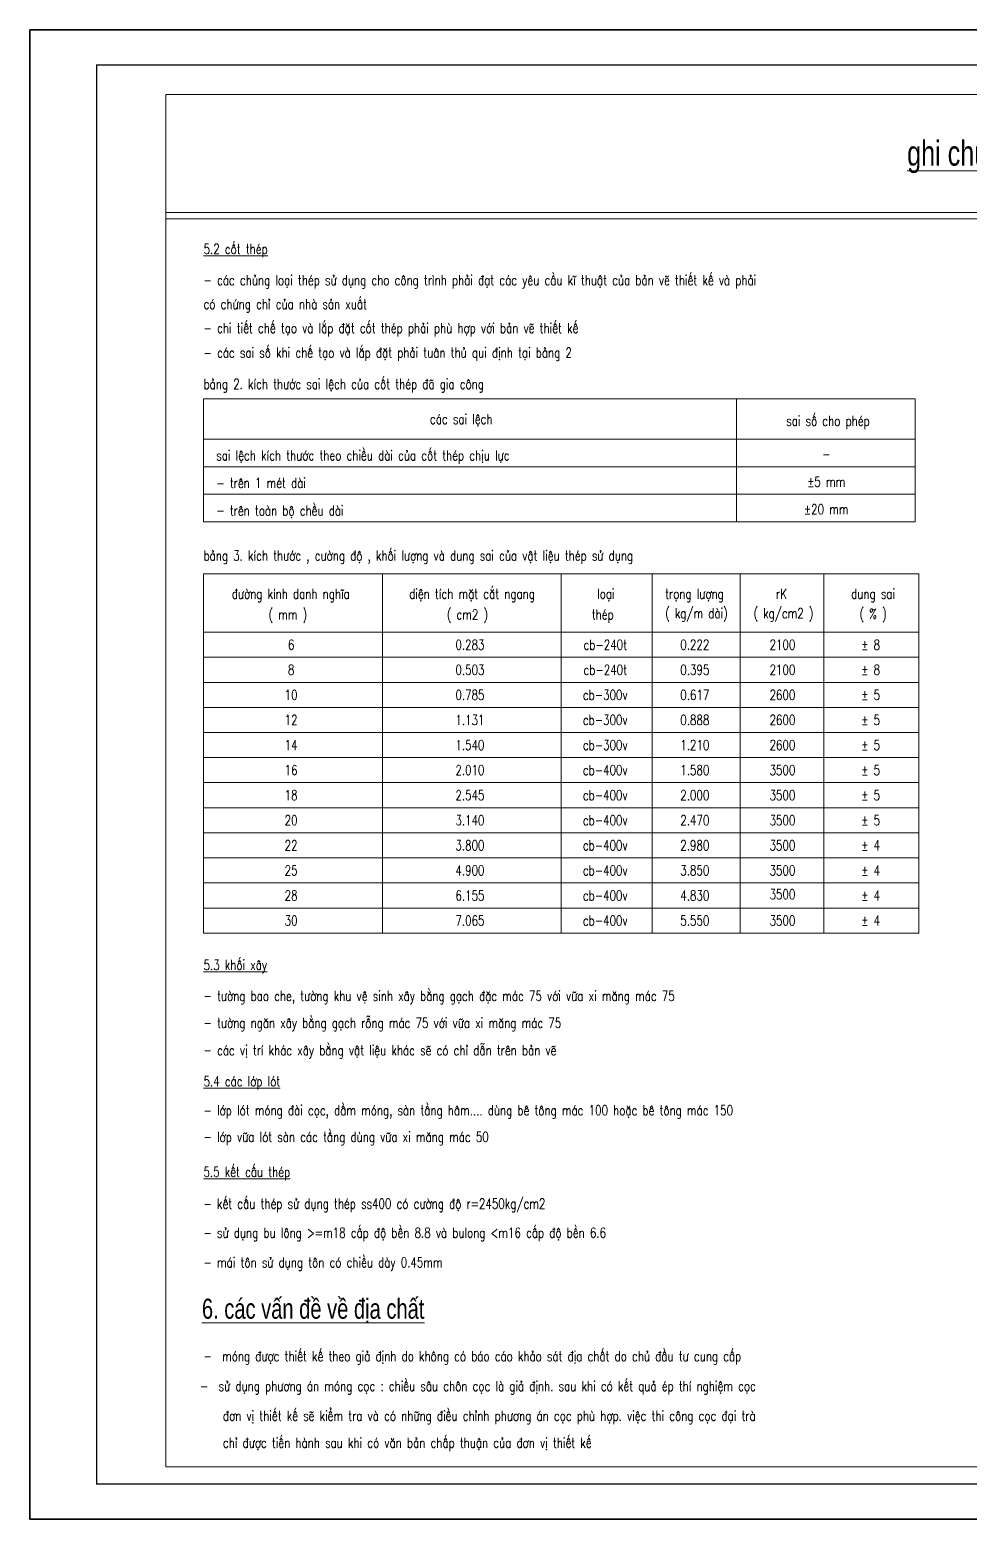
# Model space of a CAD drawing. Extents: x -2098986 to 943, y -1296280 to 73591.
# Drawn here: x -1743236 to -1724495, y -1047355 to -1017655 of the extents above; entities that cross this region are included whole.
import ezdxf
from ezdxf.enums import TextEntityAlignment as Align

# ---------------------------------------------------------------- set-up
doc = ezdxf.new("R2010")
doc.units = 0
doc.header["$LTSCALE"] = 150
for name, color, linetype, lineweight in [('05.Text', 253, 'Continuous', 18), ('11.Khung bo', 32, 'Continuous', 50), ('12.Khung', 36, 'Continuous', 25), ('LS-TEXT', 60, 'Continuous', 20), ('LS-THAY', 7, 'Continuous', 20)]:
    doc.layers.add(name, color=color, linetype=linetype, lineweight=lineweight)
doc.layers.add('Tpl_Bound', color=1, linetype='Continuous', plot=False)
doc.styles.add('KCVN-LEADER', font='vnromadi.shx', dxfattribs={"width": 0.7, "height": 4})
doc.styles.add('vnsimpli', font='vnsimli.shx', dxfattribs={"width": 0.75})

# ---------------------------------------------------------------- blocks, each defined once
blk = doc.blocks.new('100')
at = {"layer": '11.Khung bo', "const_width": 26.7}
blk.add_lwpolyline([(1860913, -945240), (1860913, -916940), (1896063, -916940), (1896063, -945240)], close=True, dxfattribs=at)
blk.add_lwpolyline([(1860913, -945240), (1860913, -916940), (1896063, -916940), (1896063, -945240)], close=True, dxfattribs=at)
blk.add_lwpolyline([(1860913, -945240), (1860913, -916940), (1896063, -916940), (1896063, -945240)], close=True, dxfattribs=at)
at = {"layer": '12.Khung'}
blk.add_lwpolyline([(1901579, -945940), (1901579, -916240), (1859580, -916240), (1859580, -945940)], close=True, dxfattribs=at)
blk.add_lwpolyline([(1901579, -945940), (1901579, -916240), (1859580, -916240), (1859580, -945940)], close=True, dxfattribs=at)
blk.add_lwpolyline([(1901579, -945940), (1901579, -916240), (1859580, -916240), (1859580, -945940)], close=True, dxfattribs=at)

msp = doc.modelspace()

# ---------------------------------------------------------------- linework, layer by layer
at = {"layer": 'LS-THAY'}
for p, q in [((-1740520.2, -1021297), (-1707630.7, -1021297)), ((-1740520.2, -1021427.1), (-1707630.7, -1021427.1)), ((-1739769.6, -1025017.4), (-1725572.7, -1025017.4)), ((-1739769.6, -1025017.4), (-1739769.6, -1027467.4)), ((-1729137.1, -1025017.4), (-1729137.1, -1027467.4)), ((-1725572.7, -1025017.4), (-1725572.7, -1027467.4)), ((-1739769.6, -1025817.4), (-1725572.7, -1025817.4)), ((-1739769.6, -1027467.4), (-1725572.7, -1027467.4)), ((-1739769.6, -1028501.7), (-1725500.1, -1028501.7)), ((-1739769.6, -1028501.7), (-1739769.6, -1035667.6)), ((-1736202.3, -1028501.7), (-1736202.3, -1035667.6)), ((-1732634.9, -1028501.7), (-1732634.9, -1035667.6)), ((-1730819, -1028501.7), (-1730819, -1035667.6)), ((-1729065.3, -1028501.7), (-1729065.3, -1035667.6)), ((-1727396.1, -1028501.7), (-1727396.1, -1035667.6)), ((-1725500.1, -1028501.7), (-1725500.1, -1035667.6)), ((-1739769.6, -1029667.6), (-1725500.1, -1029667.6)), ((-1739769.6, -1035667.6), (-1725500.1, -1035667.6)), ((-1739769.6, -1035667.6), (-1725500.1, -1035667.6))]:
    msp.add_line(p, q, dxfattribs=at)
at = {"layer": 'LS-THAY', "ltscale": 2}
for p, q in [((-1739769.6, -1026367.4), (-1725572.7, -1026367.4)), ((-1739769.6, -1026917.4), (-1725572.7, -1026917.4)), ((-1739769.6, -1030167.6), (-1725500.1, -1030167.6)), ((-1739769.6, -1030667.6), (-1725500.1, -1030667.6)), ((-1739769.6, -1031167.6), (-1725500.1, -1031167.6)), ((-1739769.6, -1031667.6), (-1725500.1, -1031667.6)), ((-1739769.6, -1032167.6), (-1725500.1, -1032167.6)), ((-1739769.6, -1032667.6), (-1725500.1, -1032667.6)), ((-1739769.6, -1033167.6), (-1725500.1, -1033167.6)), ((-1739769.6, -1033667.6), (-1725500.1, -1033667.6)), ((-1739769.6, -1034167.6), (-1725500.1, -1034167.6)), ((-1739769.6, -1034667.6), (-1725500.1, -1034667.6)), ((-1739769.6, -1034667.6), (-1725500.1, -1034667.6)), ((-1739769.6, -1034667.6), (-1725500.1, -1034667.6)), ((-1739769.6, -1035167.6), (-1725500.1, -1035167.6)), ((-1739769.6, -1035167.6), (-1725500.1, -1035167.6))]:
    msp.add_line(p, q, dxfattribs=at)
at = {"layer": 'LS-THAY'}
msp.add_lwpolyline([(-1740520.2, -1018944.3), (-1707630.7, -1018944.3), (-1707630.7, -1046311.5), (-1740520.2, -1046311.5)], close=True, dxfattribs=at)
at = {"layer": 'Tpl_Bound', "color": 1}
msp.add_lwpolyline([(-1743235.9, -1047355.4), (-1743235.9, -1017655.4), (-1701235.9, -1017655.4), (-1701235.9, -1047355.4)], close=True, dxfattribs=at)

# ---------------------------------------------------------------- block references
at = {"layer": '05.Text', "xscale": 1.000009185772931, "yscale": 1.000009185772931, "zscale": 1.000009185772931}
msp.add_blockref('100', (-3602832.6, -101406.9), dxfattribs=at)

# ---------------------------------------------------------------- texts
at = {"layer": 'LS-TEXT', "style": 'KCVN-LEADER', "width": 0.75}
msp.add_text('%%Ughi chó chung', height=500, dxfattribs=at).set_placement((-1724172.4, -1020364.7), align=Align.CENTER)
at = {"layer": 'LS-TEXT', "style": 'vnsimpli', "width": 0.75}
for s, p in [('%%U5.2 cèt thÐp', (-1739769.6, -1022125.3)), ('sai lÖch kÝch th\xadíc theo chiÒu dµi cña cèt thÐp chÞu lùc', (-1739515.1, -1026242.4)), ('- trªn 1 mÐt dµi', (-1739515.1, -1026792.4)), ('- trªn toµn bé chÒu dµi', (-1739515.1, -1027342.4)), ('( mm )', (-1738472.2, -1029413.6)), ('( cm2 )', (-1734916.9, -1029413.6)), ('thÐp', (-1732025.3, -1029413.6)), ('%%U5.3 khèi x©y', (-1739769.6, -1036403)), ('%%U5.4 c¸c líp lãt', (-1739769.6, -1038722)), ('%%U5.5 kÕt cÊu thÐp', (-1739770.5, -1040528.9)), ('   -  sö dông ph\xad¬ng ¸n mãng cäc : chiÒu s©u ch«n cäc lµ gi¶ ®Þnh. sau khi cã kÕt qu¶ Ðp thÝ nghiÖm cäc', (-1740176.5, -1044800.7)), (' ®¬n vÞ thiÕt kÕ sÏ kiÓm tra vµ cã nh÷ng ®iÒu chØnh ph\xad¬ng ¸n cäc phï hîp. viÖc thi c«ng cäc ®¹i trµ', (-1739485.2, -1045393.1)), (' chØ ®\xadîc tiÕn hµnh sau khi cã v¨n b¶n chÊp thuËn cña ®¬n vÞ thiÕt kÕ', (-1739485.2, -1045930.5))]:
    msp.add_text(s, height=200, dxfattribs=at).set_placement(p)
for s, p in [('- c¸c chñng lo¹i thÐp sö dông cho c«ng tr×nh ph¶i ®¹t c¸c yªu cÇu kÜ thuËt cña b¶n vÏ thiÕt kÕ vµ ph¶i ', (-1739769.6, -1022647.5)), ('cã chøng chØ cña nhµ s¶n xuÊt', (-1739769.6, -1023123.7)), ('- chi tiÕt chÕ t¹o vµ l¾p ®Æt cèt thÐp ph¶i phï hîp víi b¶n vÏ thiÕt kÕ', (-1739769.6, -1023602.9)), ('- c¸c sai sè khi chÕ t¹o vµ l¾p ®Æt ph¶i tu©n thñ qui ®Þnh t¹i b¶ng 2', (-1739769.6, -1024093.3)), ('- t\xadêng bao che, t\xadêng khu vÖ sinh x©y b»ng g¹ch ®Æc m¸c 75 víi v÷a xi m¨ng m¸c 75', (-1739769.6, -1036920.6)), ('- t\xadêng ng¨n x©y b»ng g¹ch rçng m¸c 75 víi v÷a xi m¨ng m¸c 75', (-1739769.6, -1037458.4)), ('- c¸c vÞ trÝ kh¸c x©y b»ng vËt liÖu kh¸c sÏ cã chØ dÉn trªn b¶n vÏ', (-1739769.6, -1038004.3)), ('- líp lãt mãng ®µi cäc, dÇm mãng, sµn tÇng h©m.... dïng bª t«ng m¸c 100 hoÆc bª t«ng m¸c 150', (-1739769.6, -1039201.6)), ('- líp v÷a lãt sµn c¸c tÇng dïng v÷a xi m¨ng m¸c 50', (-1739769.6, -1039731.4)), ('- kÕt cÊu thÐp sö dông thÐp ss400 cã c\xadêng ®é r=2450kg/cm2', (-1739770.5, -1041063.2)), ('- sö dông bu l«ng >=m18 cÊp ®é bÒn 8.8 vµ bulong <m16 cÊp ®é bÒn 6.6', (-1739770.5, -1041643.2)), ('- m¸i t«n sö dông t«n cã chiÒu dµy 0.45mm', (-1739770.5, -1042234.2)), ('-  mãng ®\xadîc thiÕt kÕ theo gi¶ ®Þnh do kh«ng cã b¸o c¸o kh¶o s¸t ®Þa chÊt do chñ ®Çu t\xad cung cÊp', (-1739771.7, -1044104.1))]:
    msp.add_text(s, height=200, dxfattribs=at).set_placement(p, align=Align.MIDDLE_LEFT)
for s, p in [('b¶ng 2. kÝch th\xadíc sai lÖch cña cèt thÐp ®· gia c«ng', (-1739769.6, -1024878.8)), ('b¶ng 3. kÝch th\xadíc , c\xadêng ®é , khèi l\xadîng vµ dung sai cña vËt liÖu thÐp sö dông', (-1739769.6, -1028300.6))]:
    msp.add_text(s, height=200, dxfattribs=at).set_placement(p, align=Align.BOTTOM_LEFT)
for s, p in [('c¸c sai lÖch', (-1734628.1, -1025417.4)), ('sai sè cho phÐp ', (-1727261.4, -1025453.1)), ('-', (-1727347, -1026117.4)), ('%%p5 mm', (-1727347, -1026667.4)), ('%%p20 mm', (-1727347, -1027217.4)), ('®\xadêng kÝnh danh nghÜa', (-1738029.2, -1028901.7)), ('diÖn tÝch mÆt c¾t ngang', (-1734413.3, -1028901.7)), ('lo¹i', (-1731743.9, -1028901.7)), ('träng l\xadîng', (-1729976.5, -1028901.7)), ('rK', (-1728240.4, -1028901.7)), ('dung sai', (-1726413.4, -1028901.7)), ('( kg/m dµi)', (-1729937.1, -1029290)), ('( kg/cm2 )', (-1728201, -1029290)), ('( % )', (-1726413.4, -1029300.2)), ('6', (-1738022.5, -1029917.6)), ('0.283', (-1734455.1, -1029917.6)), ('cb-240t', (-1731756.5, -1029917.6)), ('0.222', (-1729968.8, -1029917.6)), ('2100', (-1728222, -1029917.6)), ('%%p 8', (-1726461.4, -1029917.6)), ('8', (-1738022.5, -1030417.6)), ('0.503', (-1734455.1, -1030417.6)), ('cb-240t', (-1731756.5, -1030417.6)), ('0.395', (-1729968.8, -1030417.6)), ('2100', (-1728222, -1030417.6)), ('%%p 8', (-1726461.4, -1030417.6)), ('10', (-1738022.5, -1030917.6)), ('0.785', (-1734455.1, -1030917.6)), ('cb-300v', (-1731756.5, -1030917.6)), ('0.617', (-1729968.8, -1030917.6)), ('2600', (-1728222, -1030917.6)), ('%%p 5', (-1726461.4, -1030917.6)), ('12', (-1738022.5, -1031417.6)), ('1.131', (-1734455.1, -1031417.6)), ('cb-300v', (-1731756.5, -1031417.6)), ('0.888', (-1729968.8, -1031417.6)), ('2600', (-1728222, -1031417.6)), ('%%p 5', (-1726461.4, -1031417.6)), ('14', (-1738022.5, -1031917.6)), ('1.540', (-1734455.1, -1031917.6)), ('cb-300v', (-1731756.5, -1031917.6)), ('1.210', (-1729968.8, -1031917.6)), ('2600', (-1728222, -1031917.6)), ('%%p 5', (-1726461.4, -1031917.6)), ('16', (-1738022.5, -1032417.6)), ('2.010', (-1734455.1, -1032417.6)), ('cb-400v', (-1731756.5, -1032417.6)), ('1.580', (-1729968.8, -1032417.6)), ('3500', (-1728222, -1032417.6)), ('%%p 5', (-1726461.4, -1032417.6)), ('18', (-1738022.5, -1032917.6)), ('2.545', (-1734455.1, -1032917.6)), ('cb-400v', (-1731756.5, -1032917.6)), ('2.000', (-1729968.8, -1032917.6)), ('3500', (-1728222, -1032917.6)), ('%%p 5', (-1726461.4, -1032917.6)), ('20', (-1738022.5, -1033417.6)), ('3.140', (-1734455.1, -1033417.6)), ('cb-400v', (-1731756.5, -1033417.6)), ('2.470', (-1729968.8, -1033417.6)), ('3500', (-1728222, -1033417.6)), ('%%p 5', (-1726461.4, -1033417.6)), ('22', (-1738022.5, -1033917.6)), ('3.800', (-1734455.1, -1033917.6)), ('cb-400v', (-1731756.5, -1033917.6)), ('2.980', (-1729968.8, -1033917.6)), ('3500', (-1728222, -1033917.6)), ('%%p 4', (-1726461.4, -1033917.6)), ('25', (-1738022.5, -1034417.6)), ('4.900', (-1734455.1, -1034417.6)), ('cb-400v', (-1731756.5, -1034417.6)), ('3.850', (-1729968.8, -1034417.6)), ('3500', (-1728222, -1034417.6)), ('%%p 4', (-1726461.4, -1034417.6)), ('28', (-1738022.5, -1034917.6)), ('6.155', (-1734455.1, -1034917.6)), ('cb-400v', (-1731756.5, -1034917.6)), ('4.830', (-1729968.8, -1034917.6)), ('3500', (-1728222, -1034893.6)), ('%%p 4', (-1726461.4, -1034917.6)), ('30', (-1738022.5, -1035417.6)), ('7.065', (-1734455.1, -1035417.6)), ('cb-400v', (-1731756.5, -1035417.6)), ('5.550', (-1729968.8, -1035417.6)), ('3500', (-1728222, -1035417.6)), ('%%p 4', (-1726461.4, -1035417.6))]:
    msp.add_text(s, height=200, dxfattribs=at).set_placement(p, align=Align.MIDDLE_CENTER)
at = {"layer": 'LS-TEXT', "color": 60, "style": 'KCVN-LEADER', "width": 0.75}
msp.add_text('%%U6. c¸c vÊn ®Ò vÒ ®Þa chÊt', height=400, dxfattribs=at).set_placement((-1739802, -1043357.7))

doc.saveas('drawing.dxf')
